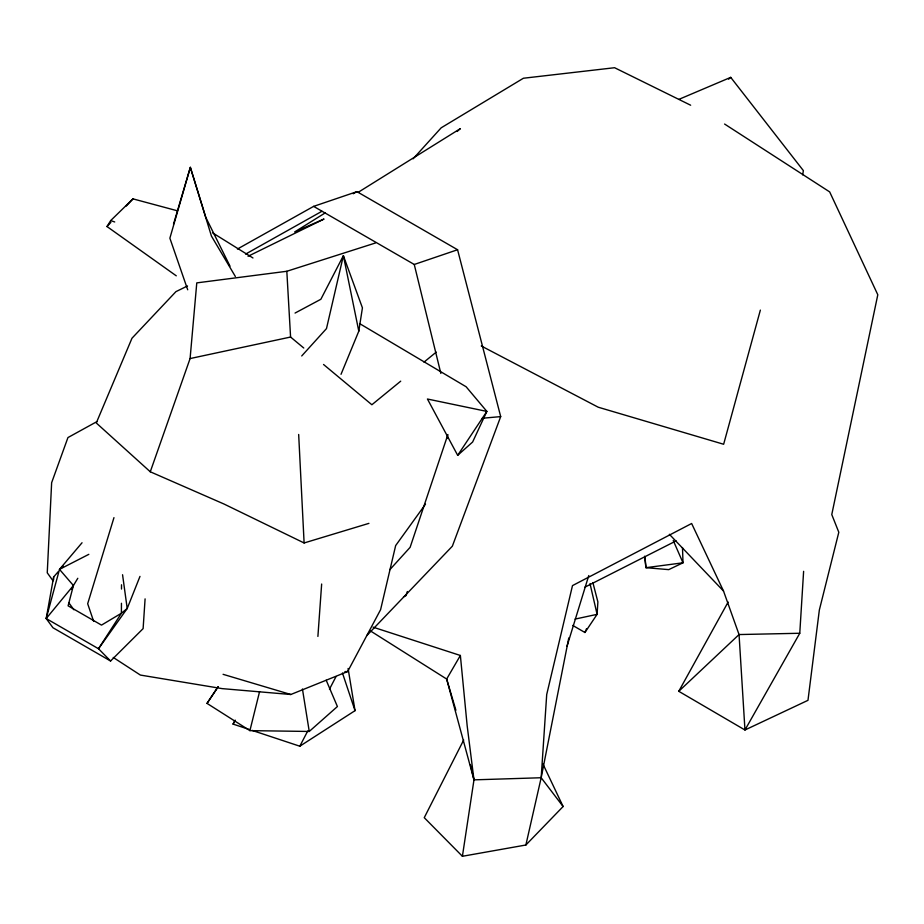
<?xml version="1.0" encoding="UTF-8"?>
<svg xmlns="http://www.w3.org/2000/svg" width="924" height="924" viewBox="0 0 924 924"><rect width="100%" height="100%" fill="white"/><g stroke="black" fill="none" stroke-linecap="round" stroke-linejoin="round"><path stroke-width="1.39" d="M121.448 603.28L121.402 613.236L98.51 648.74L110.58 661.006L143.116 628.62L145.091 598.879M121.506 589.05L121.518 584.777M53.604 579.775L53.638 576.957L58.339 571.575M728.135 602.044L678.77 691.302L744.963 729.995L799.768 633.263L803.614 571.332M463.686 740.009L424.255 817.682L462.404 856.282L525.871 845.01L541.175 777.742L546.708 694.525L572.487 585.608L691.637 523.504L723.527 591.06L739.05 634.557L744.963 729.995L807.98 700.323L819.345 610.013L838.807 532.27L831.773 514.564L877.8 294.756L829.671 191.903L724.589 124.035M317.902 636.428L321.656 584.026M568.78 637.93L541.175 777.742L563.109 806.513L525.871 845.01M368.919 523.365L304.112 542.966L224.012 504.03L150.277 471.783L190.09 358.558L196.777 282.883L286.821 271.275L375.491 242.977M447.332 438.484L447.632 435.62M462.404 856.282L473.977 779.856L467.174 725.825L460.371 655.474L373.111 627.177M341.025 374.312L358.801 331.162L362.427 307.854L343.382 255.682L320.871 299.261L295.056 313.063M802.69 174.855L803.36 170.605L730.722 77.362L678.932 99.353M110.58 661.006L52.945 627.731L46.2 618.537L53.638 576.957M326.207 680.249L337.41 706.537L309.251 731.462L249.907 730.63L259.586 691.579M77.801 578.285L73.412 585.527L68.099 605.832L101.501 625.109L121.402 613.236L127.212 608.477L139.986 576.391M122.557 574.74L127.212 608.477L98.51 648.74L46.2 618.537L59.494 569.369L82.04 542.758M760.36 310.106L723.642 444.259L598.209 407.207L481.277 345.98M173.504 224.185L190.344 167.325L205.821 217.429L230.018 266.17M113.964 517.636L87.676 603.73L93.67 621.413M588.773 575.537L567.013 646.257M407.334 591.522L406.029 595.61L403.499 596.892M447.909 434.523L410.117 547.343L389.87 569.646M237.41 249.041L313.617 206.375L356.941 191.649L457.576 249.746L500.692 416.608L452.356 546.188L366.77 635.608M572.741 625.421L584.938 632.501L586.555 628.678M71.552 589.362L73.412 585.527L59.494 569.369L88.82 554.342M252.137 730.41L299.815 746.211L307.727 731.011M329.464 689.189L336.059 676.518M113.259 657.449L140.379 675.063L222.164 688.623L290.817 694.501L347.667 671.552L380.596 609.667L395.657 545.576L425.514 504.158M249.411 729.51L233.056 724.093L235.1 720.304M460.371 655.474L446.662 679.036L473.977 779.856L541.175 777.742M233.056 724.093L235.25 720.362M176.276 275.826L106.999 226.542L110.695 220.57L132.975 198.868L176.981 210.684M249.907 730.63L207.022 703.383L217.972 686.913M457.68 455.324L472.626 442.019L486.856 411.411L427.442 399.018L457.68 455.324L486.856 411.411L466.123 386.763L359.528 323.55M207.022 703.383L218.18 686.728M584.938 632.501L597.1 614.345L597.886 601.928L592.873 582.57M46.2 618.537L73.412 585.527M61.169 568.341L63.051 566.181M413.12 158.812L441.164 127.824L523.411 78.24L614.587 67.718L690.655 105.221M301.721 355.959L326.484 328.598L343.382 255.682L358.801 331.162M106.999 226.542L110.857 222.441M126.242 206.04L132.975 198.868M678.77 691.302L739.05 634.557L799.768 633.263M457.137 131.485L460.371 128.609L358.015 192.435M728.597 79.187L730.722 77.362M400.716 381.162L371.875 404.747L323.539 364.483M424.012 362.116L436.209 352.136M299.815 746.211L355.035 710.66L348.094 668.479M325.121 212.947L294.652 231.947L324.024 219.023L248.048 256.271M245.588 254.1L321.91 211.296M353.187 193.751L356.941 191.649M96.881 421.633L67.949 437.56L51.64 482.698L47.251 572.799L53.072 580.884M584.834 587.214L676.149 540.863M187.537 285.955L175.941 291.637L131.982 338.23L96.281 422.973L150.277 471.783M313.617 206.375L414.252 264.472L457.576 249.746M575.063 619.092L597.1 614.345L590.009 583.633M190.09 358.558L290.575 337.041L303.765 348.013M482.247 418.26L500.692 416.608M344.918 671.598L347.667 671.552M223.088 674.324L290.817 694.501M110.695 220.57L114.715 221.968M212.52 232.802L252.968 257.969M369.993 630.642L446.662 679.036L455.902 710.244M669.369 534.28L723.527 591.06M68.873 602.829L73.874 609.759M235.354 276.484L211.434 236.082L190.344 167.325L169.877 238.184L187.711 289.79M542.931 763.986L563.109 806.513M673.226 540.448L683.009 562.797L668.722 569.634L645.957 567.683L644.629 556.213M342.457 673.019L355.035 710.66M414.252 264.472L440.852 373.435M470.443 764.772L473.977 779.856M302.437 688.981L309.251 731.462M644.929 556.583L645.957 567.683L683.009 562.797L682.49 547.562M286.821 271.275L290.575 337.041M298.671 434.476L304.112 542.966"/></g></svg>
